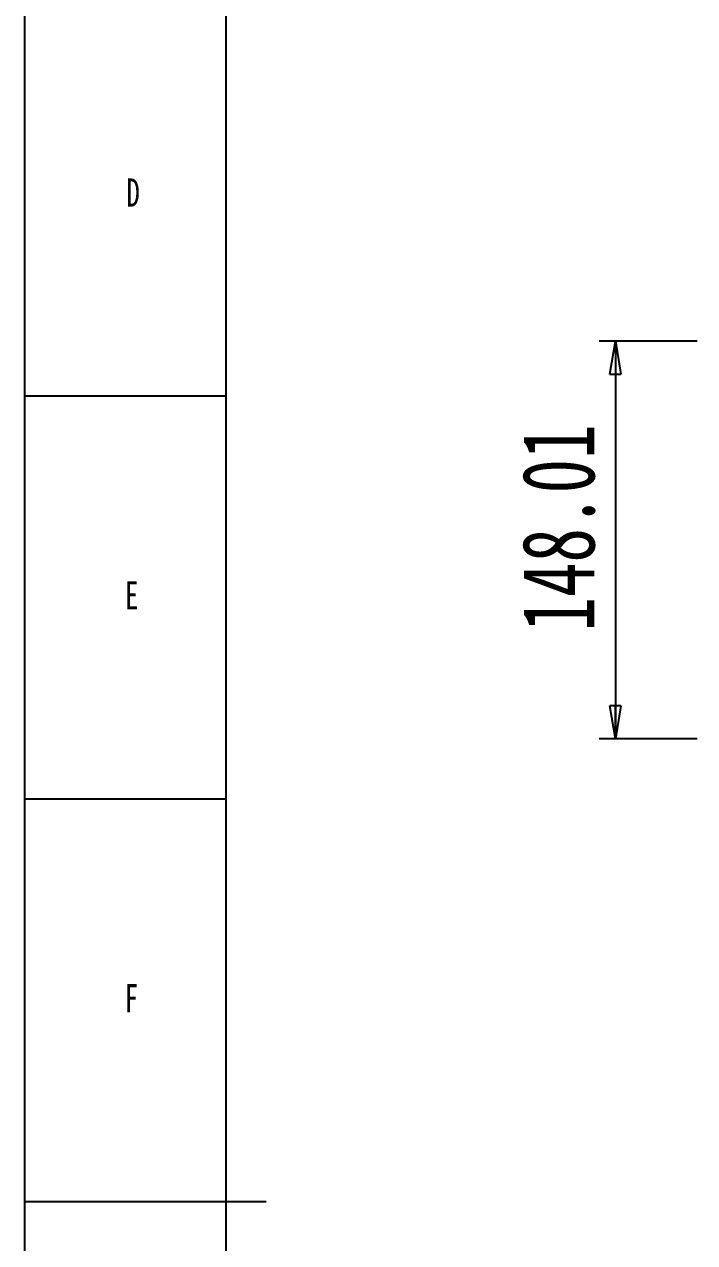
# Model space of a CAD drawing. Header units: millimetres. Extents: x 0 to 841, y 0 to 594.
# Drawn here: x 0 to 83.1, y 291.9 to 443.1 of the extents above; entities that cross this region are included whole.
import ezdxf

# ---------------------------------------------------------------- set-up
doc = ezdxf.new("R2010")
doc.units = ezdxf.units.MM
doc.layers.add('10', color=7, linetype='Continuous')
doc.layers.add('5', color=7, linetype='Continuous')
doc.styles.add('SLDTEXTSTYLE4', font='TXT', dxfattribs={"width": 0.7})
doc.dimstyles.new('SLDDIMSTYLE0', dxfattribs={"dimtxt": 9, "dimasz": 4.08, "dimexe": 0, "dimexo": 0.0625, "dimgap": 2.25, "dimtad": 2, "dimlfac": 3, "dimrnd": 1e-09, "dimzin": 12, "dimdsep": 46, "dimtxsty": 'SLDTEXTSTYLE4', "dimblk1": 'CLOSED', "dimblk2": 'CLOSED', "dimsah": 1, "dimcen": 0.09, "dimadec": 0, "dimazin": 3, "dimtfac": 1, "dimtofl": 0, "dimtmove": 0, "dimatfit": 3, "dimldrblk": 'CLOSED', "dimfxl": 0, "dimfrac": 2, "dimtolj": 1, "dimtzin": 12, "dimarcsym": 0})

# ---------------------------------------------------------------- blocks, each defined once
blk = doc.blocks.new('_Closed')
at = {"color": 0, "linetype": 'ByBlock', "lineweight": -2}
for p, q in [((-1, 0.166667), (0, 0)), ((-1, 0.166667), (-1, -0.166667)), ((0, 0), (-1, -0.166667)), ((0, 0), (-1, 0))]:
    blk.add_line(p, q, dxfattribs=at)
blk = doc.blocks.new('_D_1')
at = {"layer": '10'}
for p, q in [((83.42, 403.79), (71.29, 403.79)), ((73.29, 403.79), (73.29, 354.45)), ((83.42, 354.45), (71.29, 354.45))]:
    blk.add_line(p, q, dxfattribs=at)
at = {"layer": '10', "xscale": 4.08, "yscale": 4.08}
for p, rotation in [((73.29, 403.79, -9.57), 89.99999999383648), ((73.29, 354.45, -9.57), 269.9999999938365)]:
    blk.add_blockref('_Closed', p, dxfattribs=dict(at, rotation=rotation))
at = {"layer": '10', "insert": (61.69, 367.75), "char_height": 9, "attachment_point": 1, "rotation": 90, "style": 'SLDTEXTSTYLE4'}
blk.add_mtext('148.01', dxfattribs=at)

msp = doc.modelspace()

# ---------------------------------------------------------------- linework, layer by layer
at = {"layer": '5', "color": 7}
msp.add_line((0, 594), (0, 0), dxfattribs=at)
at = {"layer": '5', "color": 7, "lineweight": 25}
msp.add_line((25, 584), (25, 10), dxfattribs=at)
at = {"layer": '5'}
for p, q in [((0, 397), (25, 397)), ((0, 347), (25, 347))]:
    msp.add_line(p, q, dxfattribs=at)
at = {"layer": '5', "lineweight": 25}
msp.add_line((0, 297), (30, 297), dxfattribs=at)

# ---------------------------------------------------------------- texts
at = {"layer": '10', "char_height": 3.5, "attachment_point": 2, "style": 'SLDTEXTSTYLE4'}
for s, insert in [('D', (13.4844, 423.9927)), ('E', (13.3179, 373.9927)), ('F', (13.279, 323.9927))]:
    msp.add_mtext(s, dxfattribs=dict(at, insert=insert))

# ---------------------------------------------------------------- dimensions: what is measured, and where the dimension line sits
at = {"layer": '10'}
dim = msp.add_linear_dim(base=(73.2941, 354.454), p1=(83.4174, 403.7893), p2=(83.4174, 354.454), angle=90, dimstyle='SLDDIMSTYLE0', dxfattribs=at)
dim.commit()
dim.dimension.update_dxf_attribs({"geometry": '_D_1', "text_midpoint": (73.2941, 379.5893), "dimtype": 160})

doc.saveas('drawing.dxf')
